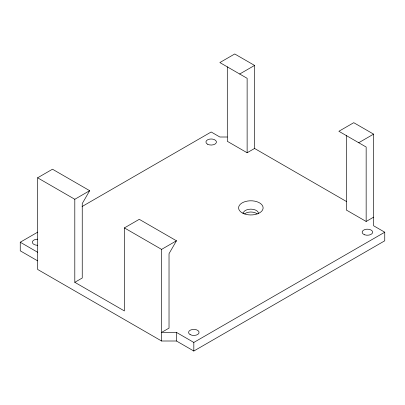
<?xml version="1.0" encoding="UTF-8"?>
<svg xmlns="http://www.w3.org/2000/svg" width="405" height="405" viewBox="0 0 405 405"><rect width="100%" height="100%" fill="white"/><g stroke="black" fill="none" stroke-linecap="round" stroke-linejoin="round"><path stroke-width="0.61" d="M37.609 177.805L52.483 169.214L89.677 190.689L82.24 203.573L82.24 278.017L74.803 282.31L74.803 199.28L37.609 177.805L37.609 269.426L161.585 341.005L176.464 341.005L193.823 351.029L384.75 240.798L384.75 232.207L373.592 225.762L373.592 134.141L353.757 122.69L338.879 131.281L366.155 147.025L366.155 221.469L373.592 217.176M74.803 282.31L124.391 310.944L124.391 227.909L139.269 219.323L176.464 240.793L169.027 253.677L169.027 328.121L161.585 332.414L176.464 332.414L193.823 342.438L384.75 232.207M239.694 74.014L254.573 65.428L254.573 148.458L346.629 201.609M74.803 199.28L89.677 190.689M37.609 260.835L20.25 250.816L20.25 242.225L37.756 232.121M82.068 206.535L211.177 131.995L219.859 137.006L227.296 137.006M227.296 66.855L227.296 141.299L247.131 152.751L254.573 148.458M124.391 227.909L161.585 249.384L176.464 240.793M358.714 142.732L373.592 134.141M254.573 65.428L234.733 53.971L219.859 62.562L247.131 78.312L247.131 152.751M366.155 221.469L346.315 210.018L346.315 135.574M20.25 242.225L37.609 252.249M193.823 342.438L193.823 351.029M176.464 332.414L176.464 341.005M161.585 249.384L161.585 341.005M244.534 213.906A7.715 4.455 0 0 1 257.175 213.906M243.137 213.597A7.715 4.455 0 0 1 250.852 209.142A7.715 4.455 0 0 1 258.567 213.597M37.609 245.263A5.26 3.037 0 0 1 32.349 242.225A5.26 3.037 0 0 1 37.609 239.188M207.461 144.165A5.26 3.037 0 0 0 216.26 142.803A5.26 3.037 0 0 0 209.815 139.082A5.26 3.037 0 0 0 207.461 144.165M190.102 334.565A5.26 3.037 0 0 0 198.901 333.204A5.26 3.037 0 0 0 192.461 329.483A5.26 3.037 0 0 0 190.102 334.565M364.763 234.834A5.26 3.037 0 0 0 372.651 232.207A5.26 3.037 0 0 0 364.763 229.574A5.26 3.037 0 0 0 364.763 234.834M242.175 212.878A12.271 7.087 0 0 0 262.708 209.704A12.271 7.087 0 0 0 247.678 201.027A12.271 7.087 0 0 0 242.175 212.878"/></g></svg>
